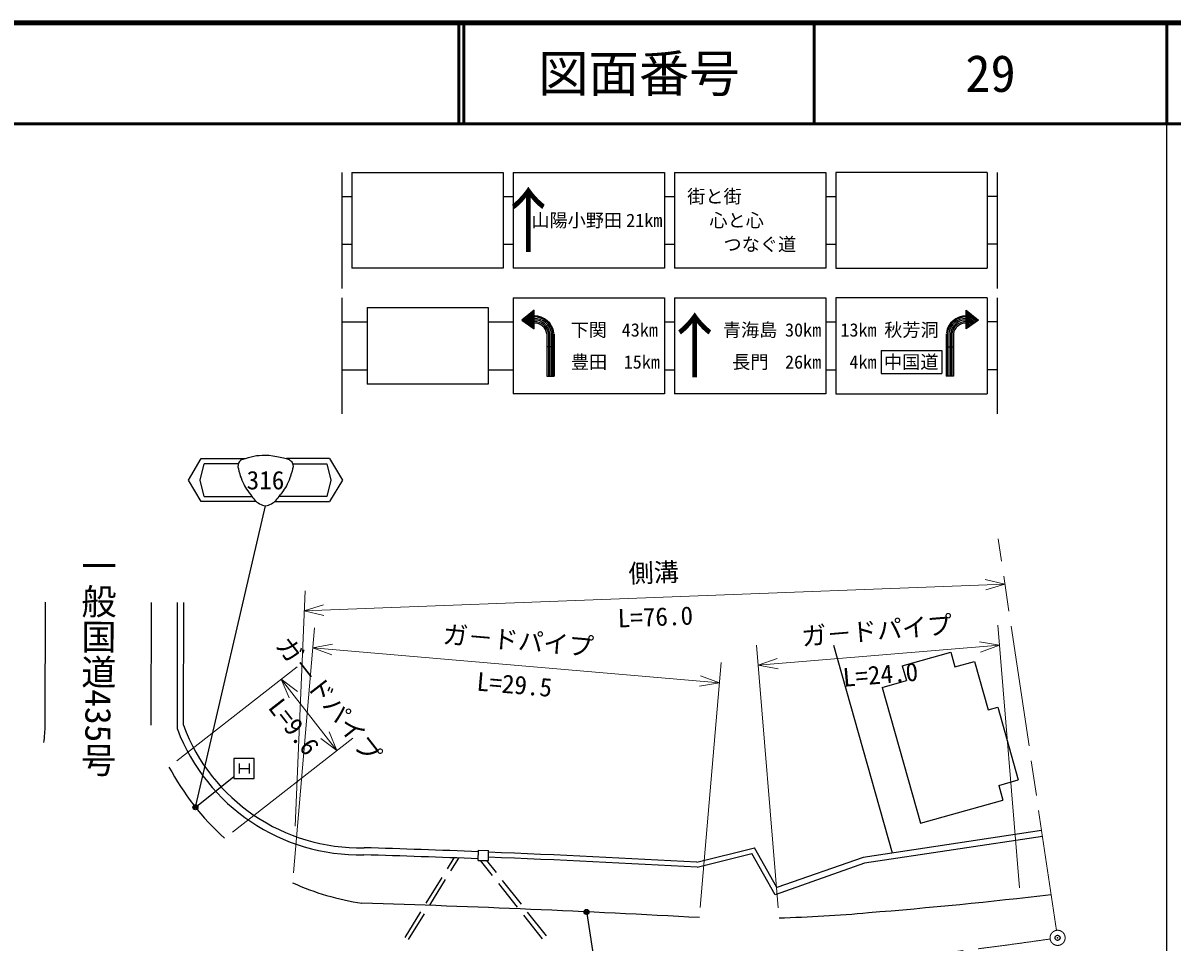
# Model space of a CAD drawing. Units: millimetres, scale not verified. Extents: x 40000 to 680000, y 20000 to 380000.
# Drawn here: x 465526 to 579500, y 288896 to 380000 of the extents above; entities that cross this region are included whole.
import ezdxf
from ezdxf.enums import TextEntityAlignment as Align

# ---------------------------------------------------------------- set-up
doc = ezdxf.new("R2010")
doc.units = ezdxf.units.MM
doc.header["$LTSCALE"] = 1000
doc.header["$PDMODE"] = 32
doc.header["$PDSIZE"] = 500
doc.linetypes.add('CHAIN', pattern=[18.5, 12, -1.5, 3.5, -1.5])
for name, color, linetype, lineweight in [('M-BGD', 7, 'Continuous', 25), ('M-BMK', 2, 'CHAIN', 13), ('M-STR-HTXT', 7, 'Continuous', 13), ('M-STR-STRC', 7, 'Continuous', 25), ('M-TTL', 2, 'Continuous', 140), ('M-TTL-BAND', 7, 'Continuous', 25), ('M-TTL-LINE', 7, 'Continuous', 50)]:
    doc.layers.add(name, color=color, linetype=linetype, lineweight=lineweight)
doc.layers.add('M-OTRS', color=6, linetype='Continuous')
doc.layers.add('M-TTL-TXT', color=7, linetype='Continuous')
doc.styles.add('@ＭＳ ゴシック', font='')
doc.styles.add('ＭＳ ゴシック', font='')
doc.styles.get('@ＭＳ ゴシック').set_extended_font_data('@MS Gothic')
doc.styles.get('ＭＳ ゴシック').set_extended_font_data('MS Gothic')

msp = doc.modelspace()

# ---------------------------------------------------------------- linework, layer by layer
at = {"layer": 'M-BGD'}
for p, q in [((467741, 310406), (467768, 322591)), ((478241, 310383), (478268, 322568)), ((480840, 309985), (480868, 322562)), ((481441, 310376), (481468, 322561)), ((545933, 318316), (551747, 297720)), ((552748, 316259), (557560, 317618)), ((557560, 317618), (557967, 316174)), ((552748, 316259), (553155, 314816)), ((557967, 316174), (559892, 316717)), ((559892, 316717), (561251, 311906)), ((550749, 314136), (553155, 314816)), ((550749, 314136), (554553, 300663)), ((561251, 311906), (562213, 312177)), ((562213, 312177), (564251, 304959)), ((562326, 304416), (564251, 304959)), ((562326, 304416), (562733, 302972)), ((554553, 300663), (562733, 302972)), ((566566, 299941), (548857, 297287)), ((566654, 299347), (549002, 296702)), ((510693, 296987), (510719, 297986)), ((510719, 297986), (511718, 297961)), ((511693, 296961), (511718, 297961)), ((532352, 296807), (538086, 298240)), ((532400, 296304), (537837, 297663)), ((540127, 293584), (537837, 297663)), ((540308, 294284), (538086, 298240)), ((508267, 297237), (507598, 296154)), ((508727, 297220), (507939, 295943)), ((510693, 296987), (511693, 296961)), ((510867, 296982), (512058, 295479)), ((511518, 296965), (512450, 295789)), ((549002, 296702), (540127, 293584)), ((548857, 297287), (540308, 294284)), ((507073, 295303), (505498, 292750)), ((507414, 295092), (505838, 292540)), ((512678, 294695), (514541, 292343)), ((513070, 295005), (514933, 292653)), ((504972, 291899), (503397, 289346)), ((515553, 291869), (517416, 289517)), ((505313, 291689), (503737, 289136)), ((515161, 291559), (517024, 289207))]:
    msp.add_line(p, q, dxfattribs=at)
for centre, radius, start, end in [((447500, 311153), 20252, 352.95961, 357.88401), ((498926, 316901), 18664, 200.46562, 271.31112), ((498926, 316901), 19364, 200.92578, 271.25503), ((502976, 318496), 26032, 208.07669, 227.91832), ((459402, -1000404), 1298561, 87.73612, 88.23708), ((459402, -1000404), 1299261, 87.73655, 88.2379), ((459402, -1000404), 1299261, 86.78129, 87.69245), ((459402, -1000404), 1298761, 86.77794, 87.69213), ((502976, 318496), 26032, 245.72648, 261.55314), ((509892, 782239), 492014, 274.60427, 276.72496), ((454093, -1152142), 1445591, 86.88594, 88.21379), ((536962, 427440), 136195, 271.49784, 275.2345)]:
    msp.add_arc(centre, radius, start, end, dxfattribs=at)
at = {"layer": 'M-BMK'}
msp.add_line((568039, 290050), (562258, 328872), dxfattribs=at)
msp.add_circle((568149, 289308), 750, dxfattribs=at)
msp.add_arc((515131, 645382), 360000, 271.3148, 278.34962, dxfattribs=at)
msp.add_point((568149, 289308), dxfattribs=at)
at = {"layer": 'M-OTRS'}
msp.add_point((568149, 289308), dxfattribs=at)
at = {"layer": 'M-STR-HTXT'}
for p, q in [((562927, 324384), (560976, 324827)), ((492516, 300388), (493516, 323712)), ((493430, 321714), (562927, 324384)), ((561016, 323793), (562927, 324384)), ((495341, 322305), (493430, 321714)), ((493430, 321714), (495381, 321271)), ((564360, 294255), (562218, 320301)), ((492360, 295762), (494437, 320048)), ((496236, 318407), (494267, 318056)), ((534615, 314604), (494267, 318056)), ((494267, 318056), (496148, 317375)), ((540440, 292288), (538299, 318334)), ((538462, 316341), (562382, 318308)), ((562382, 318308), (560414, 318666)), ((560499, 317634), (562382, 318308)), ((540345, 317015), (538462, 316341)), ((480796, 306860), (492724, 316178)), ((532709, 292310), (534786, 316597)), ((538462, 316341), (540430, 315983)), ((491148, 314947), (496670, 307878)), ((492745, 313743), (491148, 314947)), ((491148, 314947), (491929, 313106)), ((532647, 314253), (534615, 314604)), ((534615, 314604), (532735, 315285)), ((486318, 299791), (498246, 309109)), ((495073, 309082), (496670, 307878)), ((496670, 307878), (495888, 309719))]:
    msp.add_line(p, q, dxfattribs=at)
at = {"layer": 'M-STR-STRC'}
for p, q in [((497154, 365189), (497154, 353689)), ((498154, 365189), (513154, 365189)), ((498154, 365189), (498154, 355689)), ((513154, 365189), (513154, 355689)), ((514154, 365189), (529154, 365189)), ((514154, 365189), (514154, 355689)), ((529154, 365189), (529154, 355689)), ((530154, 365189), (545154, 365189)), ((530154, 365189), (530154, 355689)), ((545154, 365189), (545154, 355689)), ((546154, 365189), (546154, 355689)), ((561154, 365189), (546154, 365189)), ((561154, 365189), (561154, 355689)), ((562154, 365189), (562154, 353689)), ((497154, 362814), (498154, 362814)), ((513154, 362814), (514154, 362814)), ((529154, 362814), (530154, 362814)), ((545154, 362814), (546154, 362814)), ((562154, 362814), (561154, 362814)), ((497154, 358064), (498154, 358064)), ((513154, 358064), (514154, 358064)), ((529154, 358064), (530154, 358064)), ((545154, 358064), (546154, 358064)), ((562154, 358064), (561154, 358064)), ((513154, 355689), (498154, 355689)), ((529154, 355689), (514154, 355689)), ((545154, 355689), (530154, 355689)), ((546154, 355689), (561154, 355689)), ((497154, 352742), (497154, 341242)), ((514154, 352742), (529154, 352742)), ((514154, 352742), (514154, 343242)), ((529154, 352742), (529154, 343242)), ((530154, 352742), (545154, 352742)), ((530154, 352742), (530154, 343242)), ((545154, 352742), (545154, 343242)), ((546154, 352742), (546154, 343242)), ((561154, 352742), (546154, 352742)), ((561154, 352742), (561154, 343242)), ((562154, 352742), (562154, 341242)), ((499654, 351792), (511654, 351792)), ((499654, 351792), (499654, 344192)), ((511654, 351792), (511654, 344192)), ((516228, 351527), (515000, 350542)), ((516228, 351367), (515107, 350468)), ((516228, 351207), (515214, 350394)), ((516228, 351046), (515321, 350320)), ((516228, 349692), (516228, 351527)), ((559080, 349692), (559080, 351527)), ((559080, 351527), (560309, 350542)), ((559080, 351367), (560202, 350468)), ((559080, 351207), (560095, 350394)), ((559080, 351046), (559987, 350320)), ((497154, 350367), (499654, 350367)), ((511654, 350367), (514154, 350367)), ((515000, 350542), (516228, 349692)), ((516228, 350886), (515429, 350245)), ((516228, 350726), (515536, 350171)), ((516228, 350566), (515643, 350097)), ((516228, 350406), (515750, 350023)), ((516227, 350244), (515858, 349948)), ((516228, 350085), (515965, 349874)), ((516228, 349925), (516072, 349800)), ((529154, 350367), (530154, 350367)), ((545154, 350367), (546154, 350367)), ((559080, 350886), (559880, 350245)), ((559080, 350726), (559773, 350171)), ((559080, 350566), (559666, 350097)), ((560309, 350542), (559080, 349692)), ((559080, 350406), (559558, 350023)), ((559080, 350085), (559344, 349874)), ((559080, 349925), (559237, 349800)), ((559082, 350244), (559451, 349948)), ((562154, 350367), (561154, 350367)), ((516228, 349765), (516179, 349726)), ((517490, 349185), (517489, 344998)), ((517640, 349206), (517639, 344998)), ((517793, 349226), (517792, 344998)), ((517945, 349247), (517944, 344998)), ((518098, 349268), (518097, 344998)), ((518200, 349186), (518200, 344998)), ((557108, 349186), (557109, 344998)), ((557211, 349268), (557211, 344998)), ((557364, 349247), (557365, 344998)), ((557516, 349226), (557517, 344998)), ((557669, 349206), (557670, 344998)), ((557819, 349185), (557820, 344998)), ((559080, 349765), (559129, 349726)), ((518200, 347913), (517489, 347913)), ((557109, 347913), (557819, 347913)), ((550654, 347542), (556654, 347542)), ((550654, 347542), (550654, 345242)), ((556654, 347542), (556654, 345242)), ((497154, 345617), (499654, 345617)), ((511654, 345617), (514154, 345617)), ((529154, 345617), (530154, 345617)), ((545154, 345617), (546154, 345617)), ((562154, 345617), (561154, 345617)), ((517489, 344998), (518200, 344998)), ((550654, 345242), (556654, 345242)), ((557820, 344998), (557109, 344998)), ((511654, 344192), (499654, 344192)), ((529154, 343242), (514154, 343242)), ((545154, 343242), (530154, 343242)), ((546154, 343242), (561154, 343242)), ((481928, 334681), (483216, 336811)), ((483096, 334681), (483498, 336311)), ((483216, 336811), (487540, 336811)), ((486882, 336311), (483498, 336311)), ((495946, 336811), (491667, 336811)), ((492266, 336311), (495664, 336311)), ((495664, 336311), (496065, 334681)), ((495946, 336811), (497234, 334681)), ((483216, 332550), (481928, 334681)), ((483498, 333050), (483096, 334681)), ((496065, 334681), (495664, 333050)), ((497234, 334681), (495946, 332550)), ((483498, 333050), (488213, 333050)), ((495664, 333050), (490933, 333050)), ((482669, 302397), (489590, 332122)), ((488649, 332550), (483216, 332550)), ((490519, 332550), (495946, 332550)), ((486454, 307099), (486454, 305099)), ((488454, 307099), (486454, 307099)), ((486954, 306599), (486954, 305599)), ((487954, 306599), (487954, 305599)), ((488454, 305099), (488454, 307099)), ((486954, 306099), (487954, 306099)), ((482752, 302345), (486454, 305301)), ((486454, 305099), (488454, 305099)), ((521444, 291732), (523355, 279664))]:
    msp.add_line(p, q, dxfattribs=at)
for centre, radius in [((482635, 302251), 150), ((482635, 302251), 120), ((482635, 302251), 90), ((482635, 302251), 60), ((482635, 302251), 30), ((521420, 291880), 150), ((521420, 291880), 120), ((521420, 291880), 90), ((521420, 291880), 60), ((521420, 291880), 30)]:
    msp.add_circle(centre, radius, dxfattribs=at)
for centre, radius, start, end in [((516275, 349018), 1226, 7.82738, 92.25773), ((516275, 349018), 1932, 7.82738, 91.38928), ((516275, 349018), 1840, 7.82738, 91.46028), ((516275, 349018), 1685, 7.82738, 91.60173), ((516275, 349018), 1531, 7.82738, 91.75989), ((516275, 349018), 1379, 7.82738, 91.89503), ((559034, 349018), 1932, 88.61072, 172.17262), ((559034, 349018), 1840, 88.53972, 172.17262), ((559034, 349018), 1685, 88.39827, 172.17262), ((559034, 349018), 1531, 88.24011, 172.17262), ((559034, 349018), 1379, 88.10497, 172.17262), ((559034, 349018), 1226, 87.74227, 172.17262)]:
    msp.add_arc(centre, radius, start, end, dxfattribs=at)
for points, knots in [([(487242, 336727), (487104, 336641), (487039, 336570), (486950, 336435), (486763, 336148), (486871, 335894), (486950, 335558)], [0, 0, 0, 0, 1, 1, 1, 2, 2, 2, 2]), ([(487242, 336727), (488236, 337036), (488652, 337168), (489581, 337164), (490510, 337161), (491780, 336770), (491919, 336727)], [0, 0, 0, 0, 1, 1, 1, 2, 2, 2, 2]), ([(491919, 336727), (492058, 336641), (492123, 336570), (492212, 336435), (492399, 336148), (492290, 335894), (492212, 335558)], [0, 0, 0, 0, 1, 1, 1, 2, 2, 2, 2]), ([(486950, 335558), (487055, 335149), (487106, 335015), (487242, 334681), (487493, 334064), (487674, 333857), (488119, 333219)], [0, 0, 0, 0, 1, 1, 1, 2, 2, 2, 2]), ([(492212, 335558), (492106, 335149), (492055, 335015), (491919, 334681), (491669, 334064), (491488, 333857), (491042, 333219)], [0, 0, 0, 0, 1, 1, 1, 2, 2, 2, 2]), ([(488119, 333219), (488441, 332795), (488563, 332559), (488996, 332342), (489213, 332234), (489338, 332134), (489581, 332134), (489823, 332134), (489949, 332234), (490165, 332342), (490599, 332559), (490721, 332795), (491042, 333219)], [0, 0, 0, 0, 1, 1, 1, 2, 2, 2, 3, 3, 3, 4, 4, 4, 4])]:
    msp.add_open_spline(points, degree=3, knots=knots, dxfattribs=at)
for p in [(482635, 302251), (521420, 291880)]:
    msp.add_point(p, dxfattribs=at)
at = {"layer": 'M-TTL'}
msp.add_line((680000, 380000), (40000, 380000), dxfattribs=at)
at = {"layer": 'M-TTL-BAND'}
msp.add_line((579000, 20000), (579000, 370000), dxfattribs=at)
at = {"layer": 'M-TTL-LINE'}
for p, q in [((508747, 380000), (508747, 370000)), ((509247, 380000), (509247, 370000)), ((543997, 380000), (543997, 370000)), ((579000, 380000), (579000, 370000)), ((40000, 370000), (680000, 370000))]:
    msp.add_line(p, q, dxfattribs=at)

# ---------------------------------------------------------------- texts
at = {"layer": 'M-BGD', "style": '@ＭＳ ゴシック'}
msp.add_text('一般国道435号', height=2566, rotation=269.874, dxfattribs=at).set_placement((473004, 316565), align=Align.MIDDLE_CENTER)
at = {"layer": 'M-STR-HTXT', "style": 'ＭＳ ゴシック'}
for s, rotation, p in [('側溝', 2.201, (528140, 324048)), ('ガ－ドパイプ', 4.701, (550340, 318321)), ('ガ－ドパイプ', 355.111, (514526, 317326)), ('ガ－ドパイプ', 307.998, (494697, 312028))]:
    msp.add_text(s, height=1833, rotation=rotation, dxfattribs=at).set_placement(p, align=Align.BOTTOM_CENTER)
at = {"layer": 'M-STR-HTXT', "style": '@ＭＳ ゴシック'}
for s, rotation, p in [('L=76.0', 2.201, (528217, 322050)), ('L=24.0', 4.701, (550504, 316328)), ('L=29.5', 355.111, (514356, 315334)), ('L=9.6', 307.998, (493121, 310797))]:
    msp.add_text(s, height=1833, rotation=rotation, dxfattribs=at).set_placement(p, align=Align.TOP_CENTER)
at = {"layer": 'M-STR-STRC', "style": 'ＭＳ ゴシック'}
for s, height, p in [('↑', 5132, (515654, 360439)), ('21km', 1320, (527154, 360439)), ('\u3000心と心', 1320, (535413, 360434)), ('↑', 5132, (532154, 347992)), ('下関', 1320, (521654, 349575)), ('青海島', 1320, (537654, 349575)), ('秋芳洞', 1320, (553654, 349575)), ('豊田', 1320, (521675, 346394)), ('長門', 1320, (537675, 346394)), ('中国道', 1320, (553634, 346394)), ('316', 1833, (489581, 334681))]:
    msp.add_text(s, height=height, dxfattribs=at).set_placement(p, align=Align.MIDDLE_CENTER)
for s, p in [('街と街', (531413, 362809)), ('\u3000\u3000つなぐ道', (531413, 358059)), ('13km', (546604, 349575)), (' 4km', (546604, 346394))]:
    msp.add_text(s, height=1320, dxfattribs=at).set_placement(p, align=Align.MIDDLE_LEFT)
for s, p in [('山陽小野田', (524954, 360439)), ('43km', (528504, 349575)), ('30km', (544704, 349575)), ('15km', (528704, 346394)), ('26km', (544704, 346394))]:
    msp.add_text(s, height=1320, dxfattribs=at).set_placement(p, align=Align.MIDDLE_RIGHT)
at = {"layer": 'M-TTL-TXT', "style": 'ＭＳ ゴシック'}
for s, p in [('図面番号', (526622, 375000)), ('29', (561497, 375000))]:
    msp.add_text(s, height=3666, dxfattribs=at).set_placement(p, align=Align.MIDDLE_CENTER)

doc.saveas('drawing.dxf')
